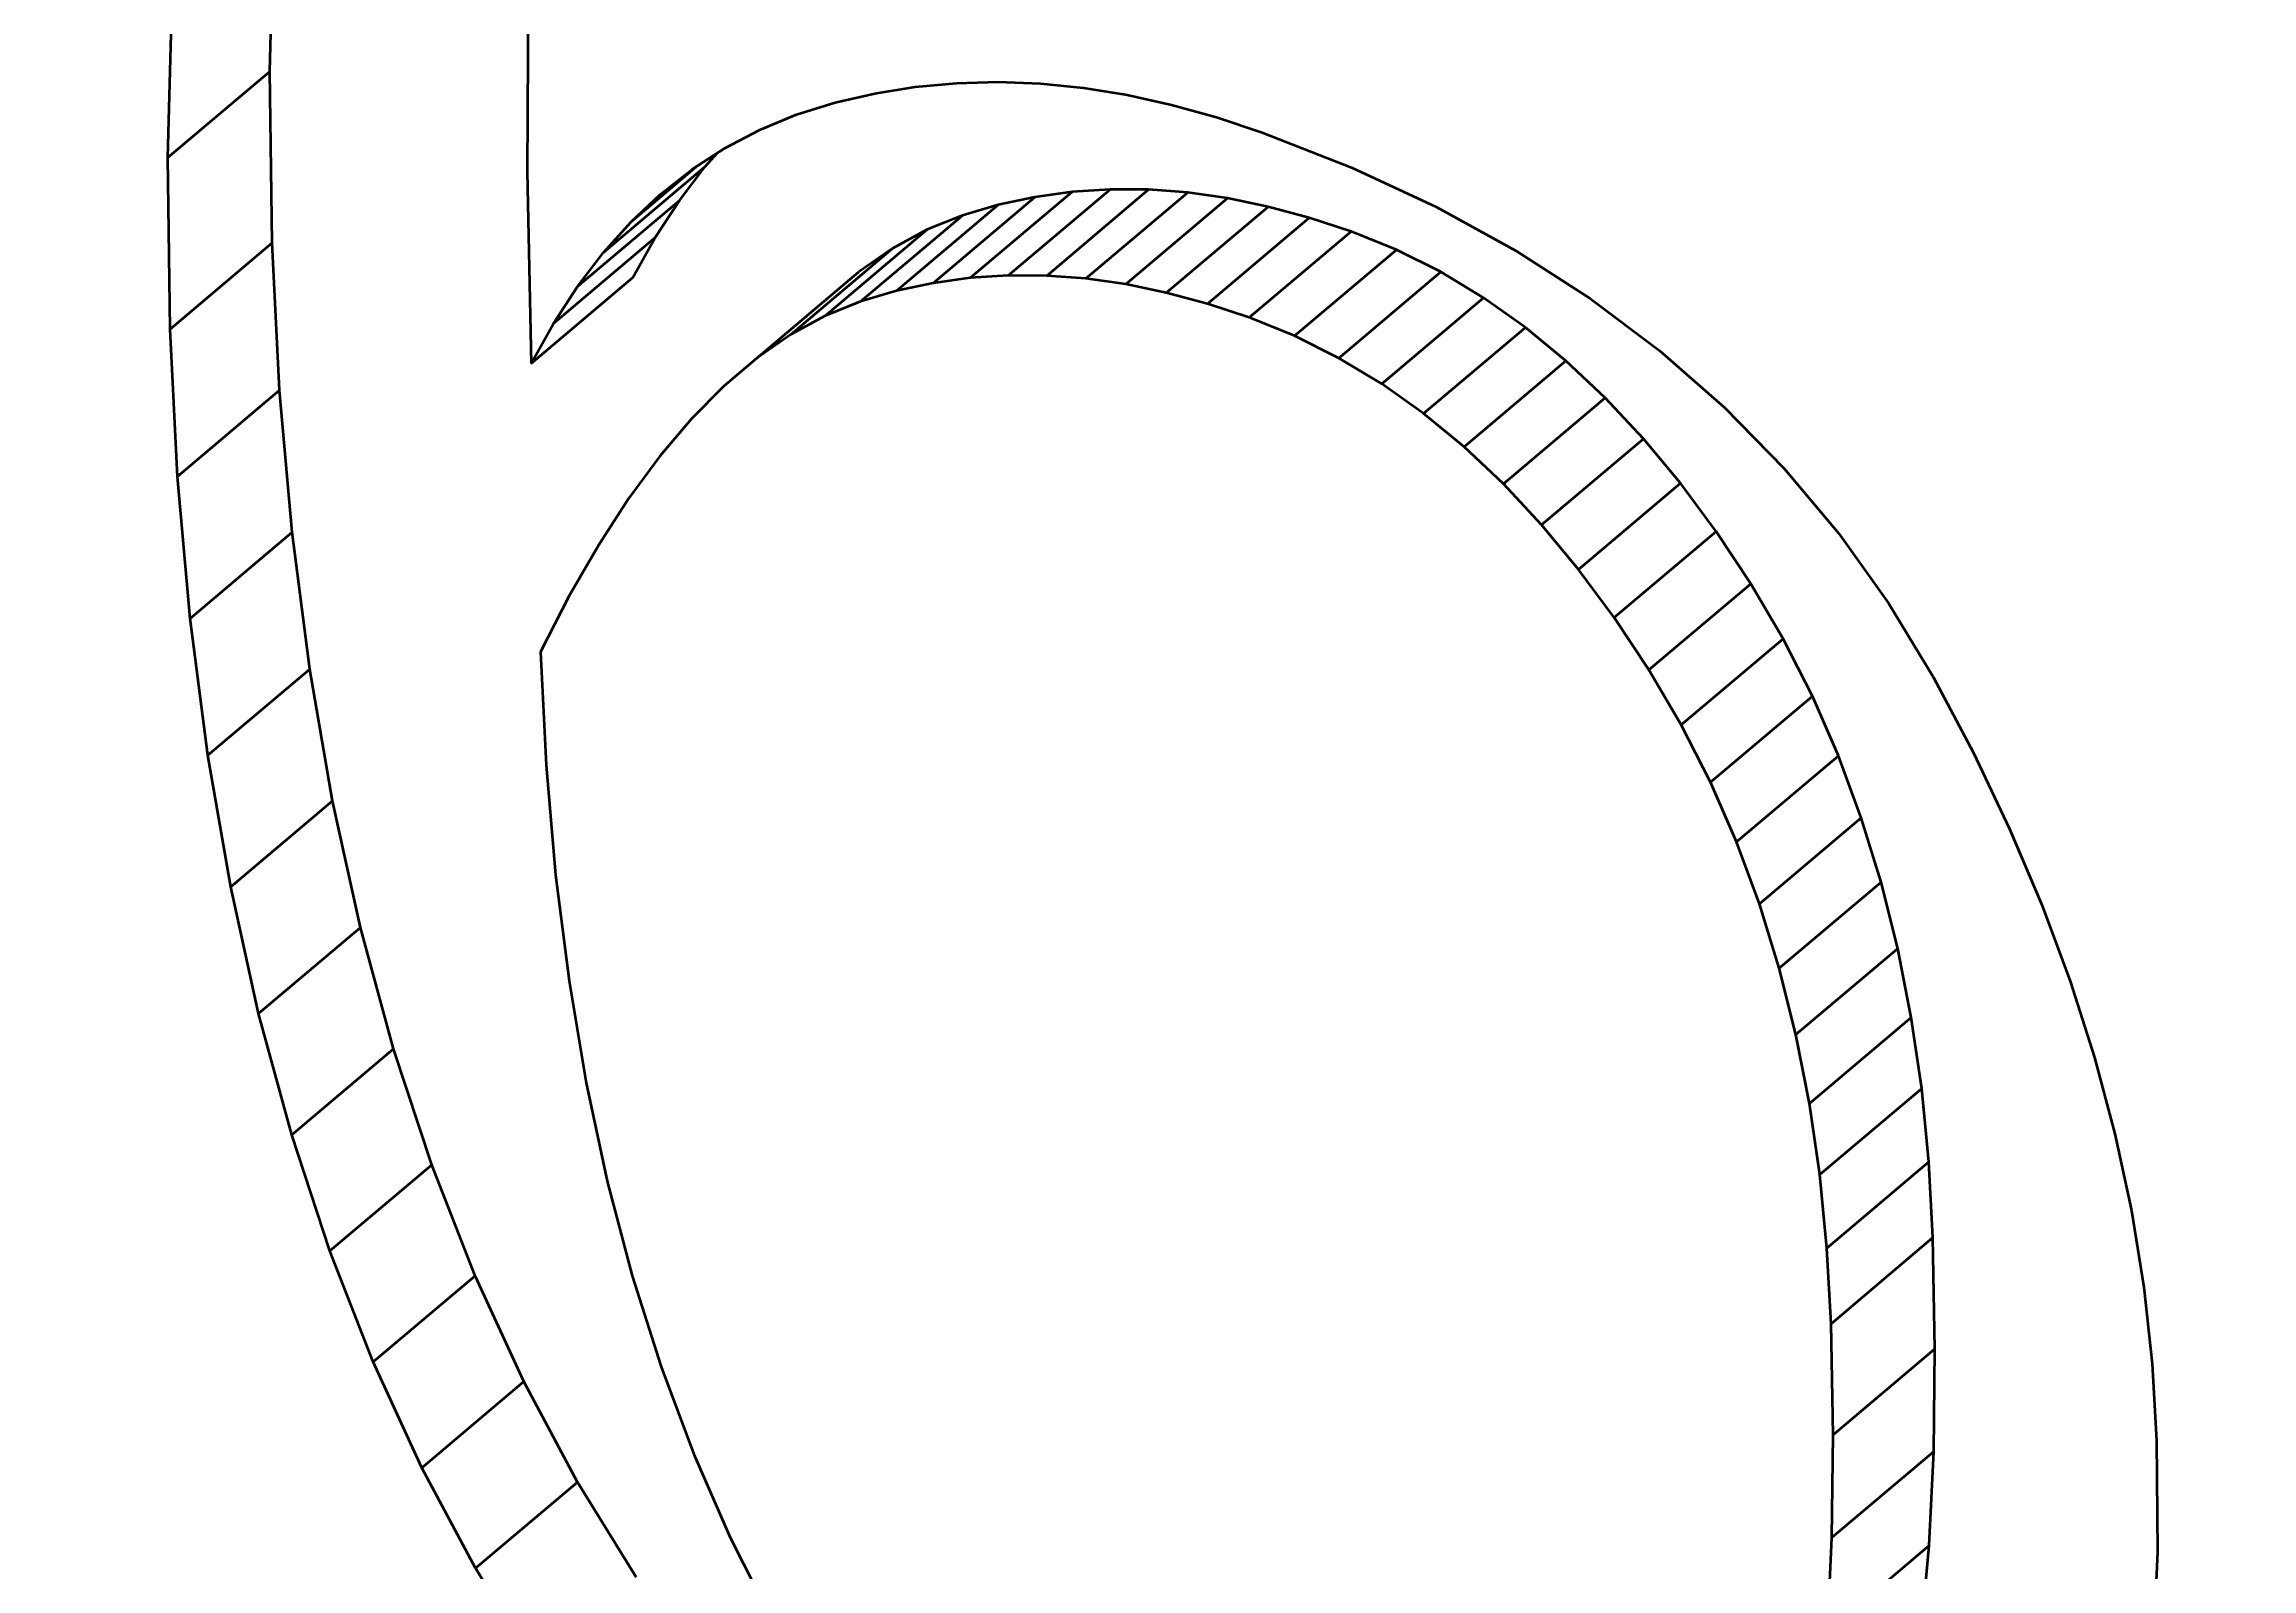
# Model space of a CAD drawing. Header units: millimetres. Extents: x 7914 to 16415, y -883 to 305.
# Drawn here: x 9135.847 to 9138.894, y -387.993 to -385.888 of the extents above; entities that cross this region are included whole.
import ezdxf

# ---------------------------------------------------------------- set-up
doc = ezdxf.new("R2010")
doc.units = ezdxf.units.MM
doc.layers.add('word_dim', color=253, linetype='Continuous')
doc.styles.get("Standard").update_dxf_attribs({"font": 'romans.shx', "bigfont": 'bigfont.shx'})
doc.dimstyles.new('RS1-4', dxfattribs={"dimscale": 4, "dimtxt": 3.5, "dimasz": 3, "dimexe": 1, "dimexo": 0, "dimgap": 1, "dimtad": 3, "dimdsep": 46, "dimtxsty": 'Standard', "dimblk1": 'OPEN', "dimblk2": 'OPEN', "dimsah": 1, "dimcen": 0, "dimclrd": 256, "dimclre": 256, "dimclrt": 3, "dimadec": 0, "dimazin": 0, "dimtfac": 1, "dimtmove": 0, "dimatfit": 3, "dimldrblk": 'OPEN', "dimfxl": 0, "dimtolj": 1, "dimtzin": 0, "dimarcsym": 0})

# ---------------------------------------------------------------- blocks, each defined once
blk = doc.blocks.new('A$C091E3375')
at = {"color": 7, "lineweight": 35, "ltscale": 0.005552}
for p, q in [((-21.6341, -118.4913), (-21.628, -118.2693)), ((-21.7747, -118.61), (-21.7686, -118.388))]:
    blk.add_line(p, q, dxfattribs=at)
at = {"color": 7, "lineweight": 35, "ltscale": 0.006082}
blk.add_line((-21.2773, -118.3862), (-21.2788, -118.6294), dxfattribs=at)
at = {"color": 7, "lineweight": 35, "ltscale": 0.004602}
for p, q in [((-21.7747, -118.61), (-21.6341, -118.4913)), ((-21.1737, -118.7411), (-21.033, -118.6223)), ((-21.2094, -118.7878), (-21.0688, -118.6691)), ((-20.7692, -118.7939), (-20.6286, -118.6752)), ((-20.7187, -118.7831), (-20.5781, -118.6644)), ((-20.6673, -118.776), (-20.5267, -118.6572)), ((-20.6151, -118.7726), (-20.4744, -118.6539)), ((-20.5618, -118.773), (-20.4212, -118.6542)), ((-20.5078, -118.777), (-20.3671, -118.6583)), ((-20.4527, -118.7848), (-20.3121, -118.6661)), ((-20.3968, -118.7964), (-20.2562, -118.6777)), ((-20.8188, -118.8085), (-20.6782, -118.6897)), ((-20.34, -118.8117), (-20.1994, -118.6929)), ((-21.2426, -118.8389), (-21.102, -118.7201)), ((-20.8674, -118.8282), (-20.7268, -118.7094)), ((-20.2823, -118.8307), (-20.1417, -118.7119)), ((-20.2197, -118.8561), (-20.0791, -118.7373)), ((-20.9617, -118.8866), (-20.8211, -118.7678)), ((-20.1586, -118.8866), (-20.018, -118.7678)), ((-21.2734, -118.8943), (-21.1328, -118.7756)), ((-20.0994, -118.9223), (-19.9588, -118.8035)), ((-19.9858, -119.0091), (-19.8452, -118.8904)), ((-21.7612, -119.0499), (-21.6206, -118.9311)), ((-19.9315, -119.0604), (-19.7908, -118.9416)), ((-19.8787, -119.1167), (-19.7381, -118.9979)), ((-19.7784, -119.2449), (-19.6378, -119.1261)), ((-19.7308, -119.3168), (-19.5902, -119.198)), ((-19.6861, -119.3929), (-19.5455, -119.2741)), ((-21.7194, -119.4349), (-21.5788, -119.3161)), ((-21.6879, -119.6166), (-21.5473, -119.4978)), ((-19.5781, -119.6399), (-19.4375, -119.5212)), ((-19.5507, -119.7286), (-19.4101, -119.6098)), ((-21.6494, -119.7912), (-21.5087, -119.6724)), ((-19.5278, -119.8204), (-19.3872, -119.7016)), ((-19.5092, -119.9154), (-19.3686, -119.7966)), ((-21.6037, -119.9587), (-21.4631, -119.8399)), ((-21.551, -120.1189), (-21.4104, -120.0001)), ((-19.4849, -120.1149), (-19.3443, -119.9961)), ((-19.4793, -120.2193), (-19.3387, -120.1005)), ((-19.4765, -120.3726), (-19.3359, -120.2538)), ((-21.4241, -120.4181), (-21.2835, -120.2993)), ((-19.4781, -120.5143), (-19.3375, -120.3955)), ((-21.3502, -120.5569), (-21.2095, -120.4381)), ((-19.4843, -120.6444), (-19.3437, -120.5256))]:
    blk.add_line(p, q, dxfattribs=at)
at = {"color": 7, "lineweight": 35, "ltscale": 0.005915}
for p, q in [((-21.6308, -118.7278), (-21.6341, -118.4913)), ((-21.7716, -118.8466), (-21.7747, -118.61))]:
    blk.add_line(p, q, dxfattribs=at)
at = {"color": 7, "lineweight": 35, "ltscale": 0.001409}
blk.add_line((-20.8538, -118.5339), (-20.7989, -118.5213), dxfattribs=at)
at = {"color": 7, "lineweight": 35, "ltscale": 0.001413}
blk.add_line((-20.7989, -118.5213), (-20.7431, -118.5123), dxfattribs=at)
at = {"color": 7, "lineweight": 35, "ltscale": 0.001422}
for p, q in [((-20.7431, -118.5123), (-20.6865, -118.5071)), ((-20.7744, -118.7354), (-20.8211, -118.7678))]:
    blk.add_line(p, q, dxfattribs=at)
at = {"color": 7, "lineweight": 35, "ltscale": 0.001438}
blk.add_line((-20.6865, -118.5071), (-20.629, -118.5056), dxfattribs=at)
at = {"color": 7, "lineweight": 35, "ltscale": 0.001466}
blk.add_line((-20.629, -118.5056), (-20.5704, -118.5079), dxfattribs=at)
at = {"color": 7, "lineweight": 35, "ltscale": 0.001491}
blk.add_line((-20.5704, -118.5079), (-20.5111, -118.5138), dxfattribs=at)
at = {"color": 7, "lineweight": 35, "ltscale": 0.001527}
blk.add_line((-20.5111, -118.5138), (-20.4508, -118.5235), dxfattribs=at)
at = {"color": 7, "lineweight": 35, "ltscale": 0.001566}
blk.add_line((-20.4508, -118.5235), (-20.3896, -118.537), dxfattribs=at)
at = {"color": 7, "lineweight": 35, "ltscale": 0.001373}
for p, q in [((-20.9577, -118.5716), (-20.9069, -118.5506)), ((-21.0947, -118.6604), (-21.0515, -118.6265))]:
    blk.add_line(p, q, dxfattribs=at)
at = {"color": 7, "lineweight": 35, "ltscale": 0.001392}
blk.add_line((-20.9069, -118.5506), (-20.8538, -118.5339), dxfattribs=at)
at = {"color": 7, "lineweight": 35, "ltscale": 0.001611}
blk.add_line((-20.3896, -118.537), (-20.3275, -118.5542), dxfattribs=at)
at = {"color": 7, "lineweight": 35, "ltscale": 0.001659}
blk.add_line((-20.3275, -118.5542), (-20.2645, -118.5751), dxfattribs=at)
at = {"color": 7, "lineweight": 35, "ltscale": 0.001358}
blk.add_line((-21.0058, -118.5968), (-20.9577, -118.5716), dxfattribs=at)
at = {"color": 7, "lineweight": 35, "ltscale": 0.003318}
blk.add_line((-20.2645, -118.5751), (-20.1409, -118.6236), dxfattribs=at)
at = {"color": 7, "lineweight": 35, "ltscale": 0.001361}
blk.add_line((-21.0515, -118.6265), (-21.0058, -118.5968), dxfattribs=at)
at = {"color": 7, "lineweight": 35, "ltscale": 0.000629922}
blk.add_line((-21.033, -118.6223), (-21.0162, -118.6036), dxfattribs=at)
at = {"color": 7, "lineweight": 35, "ltscale": 0.006624}
blk.add_line((-21.2788, -118.6294), (-21.2734, -118.8943), dxfattribs=at)
at = {"color": 7, "lineweight": 35, "ltscale": 0.002948}
for p, q in [((-21.1355, -118.6986), (-21.0454, -118.6225)), ((-19.4687, -119.1289), (-19.4001, -119.2248))]:
    blk.add_line(p, q, dxfattribs=at)
at = {"color": 7, "lineweight": 35, "ltscale": 0.001472}
for p, q in [((-21.0688, -118.6691), (-21.033, -118.6223)), ((-21.2094, -118.7878), (-21.1737, -118.7411))]:
    blk.add_line(p, q, dxfattribs=at)
at = {"color": 7, "lineweight": 35, "ltscale": 0.003217}
blk.add_line((-20.1409, -118.6236), (-20.0244, -118.678), dxfattribs=at)
at = {"color": 7, "lineweight": 35, "ltscale": 0.001397}
blk.add_line((-21.1355, -118.6986), (-21.0947, -118.6604), dxfattribs=at)
at = {"color": 7, "lineweight": 35, "ltscale": 0.001523}
for p, q in [((-21.102, -118.7201), (-21.0688, -118.6691)), ((-21.2426, -118.8389), (-21.2094, -118.7878))]:
    blk.add_line(p, q, dxfattribs=at)
at = {"color": 7, "lineweight": 35, "ltscale": 0.001292}
for p, q in [((-20.6286, -118.6752), (-20.6782, -118.6897)), ((-20.5781, -118.6644), (-20.6286, -118.6752)), ((-20.7692, -118.7939), (-20.8188, -118.8085)), ((-20.7187, -118.7831), (-20.7692, -118.7939))]:
    blk.add_line(p, q, dxfattribs=at)
at = {"color": 7, "lineweight": 35, "ltscale": 0.001297}
for p, q in [((-20.5267, -118.6572), (-20.5781, -118.6644)), ((-20.6673, -118.776), (-20.7187, -118.7831))]:
    blk.add_line(p, q, dxfattribs=at)
at = {"color": 7, "lineweight": 35, "ltscale": 0.001309}
for p, q in [((-20.4744, -118.6539), (-20.5267, -118.6572)), ((-20.6151, -118.7726), (-20.6673, -118.776))]:
    blk.add_line(p, q, dxfattribs=at)
at = {"color": 7, "lineweight": 35, "ltscale": 0.001331}
for p, q in [((-20.4212, -118.6542), (-20.4744, -118.6539)), ((-20.5618, -118.773), (-20.6151, -118.7726))]:
    blk.add_line(p, q, dxfattribs=at)
at = {"color": 7, "lineweight": 35, "ltscale": 0.001356}
for p, q in [((-20.3671, -118.6583), (-20.4212, -118.6542)), ((-20.7268, -118.7094), (-20.7744, -118.7354)), ((-20.5078, -118.777), (-20.5618, -118.773))]:
    blk.add_line(p, q, dxfattribs=at)
at = {"color": 7, "lineweight": 35, "ltscale": 0.00139}
for p, q in [((-20.3121, -118.6661), (-20.3671, -118.6583)), ((-20.4527, -118.7848), (-20.5078, -118.777))]:
    blk.add_line(p, q, dxfattribs=at)
at = {"color": 7, "lineweight": 35, "ltscale": 0.001427}
for p, q in [((-20.2562, -118.6777), (-20.3121, -118.6661)), ((-20.3968, -118.7964), (-20.4527, -118.7848))]:
    blk.add_line(p, q, dxfattribs=at)
at = {"color": 7, "lineweight": 35, "ltscale": 0.001469}
for p, q in [((-20.1994, -118.6929), (-20.2562, -118.6777)), ((-20.34, -118.8117), (-20.3968, -118.7964))]:
    blk.add_line(p, q, dxfattribs=at)
at = {"color": 7, "lineweight": 35, "ltscale": 0.00313}
blk.add_line((-20.0244, -118.678), (-19.9146, -118.7383), dxfattribs=at)
at = {"color": 7, "lineweight": 35, "ltscale": 0.001428}
blk.add_line((-21.1737, -118.7411), (-21.1355, -118.6986), dxfattribs=at)
at = {"color": 7, "lineweight": 35, "ltscale": 0.00131}
for p, q in [((-20.6782, -118.6897), (-20.7268, -118.7094)), ((-20.8188, -118.8085), (-20.8674, -118.8282))]:
    blk.add_line(p, q, dxfattribs=at)
at = {"color": 7, "lineweight": 35, "ltscale": 0.001519}
for p, q in [((-20.1417, -118.7119), (-20.1994, -118.6929)), ((-20.2823, -118.8307), (-20.34, -118.8117))]:
    blk.add_line(p, q, dxfattribs=at)
at = {"color": 7, "lineweight": 35, "ltscale": 0.004604}
for p, q in [((-21.7716, -118.8466), (-21.6308, -118.7278)), ((-20.9151, -118.8542), (-20.7744, -118.7354)), ((-20.0418, -118.9631), (-19.9011, -118.8443)), ((-19.8278, -119.1783), (-19.6871, -119.0595)), ((-21.744, -119.2459), (-21.6032, -119.1271)), ((-19.6458, -119.472), (-19.5051, -119.3533)), ((-19.6098, -119.5544), (-19.4691, -119.4356)), ((-19.4949, -120.0135), (-19.3542, -119.8948)), ((-21.4912, -120.272), (-21.3504, -120.1532))]:
    blk.add_line(p, q, dxfattribs=at)
at = {"color": 7, "lineweight": 35, "ltscale": 0.005088}
for p, q in [((-21.6206, -118.9311), (-21.6308, -118.7278)), ((-21.7612, -119.0499), (-21.7716, -118.8466))]:
    blk.add_line(p, q, dxfattribs=at)
at = {"color": 7, "lineweight": 35, "ltscale": 0.001585}
for p, q in [((-21.1328, -118.7756), (-21.102, -118.7201)), ((-21.2734, -118.8943), (-21.2426, -118.8389))]:
    blk.add_line(p, q, dxfattribs=at)
at = {"color": 7, "lineweight": 35, "ltscale": 0.001689}
for p, q in [((-20.0791, -118.7373), (-20.1417, -118.7119)), ((-20.2197, -118.8561), (-20.2823, -118.8307)), ((-21.052, -118.9705), (-21.0957, -119.022))]:
    blk.add_line(p, q, dxfattribs=at)
at = {"color": 7, "lineweight": 35, "ltscale": 0.001706}
for p, q in [((-20.018, -118.7678), (-20.0791, -118.7373)), ((-20.1586, -118.8866), (-20.2197, -118.8561))]:
    blk.add_line(p, q, dxfattribs=at)
at = {"color": 7, "lineweight": 35, "ltscale": 0.003063}
blk.add_line((-19.9146, -118.7383), (-19.8116, -118.8046), dxfattribs=at)
at = {"color": 7, "lineweight": 35, "ltscale": 0.001728}
for p, q in [((-19.9588, -118.8035), (-20.018, -118.7678)), ((-20.0994, -118.9223), (-20.1586, -118.8866))]:
    blk.add_line(p, q, dxfattribs=at)
at = {"color": 7, "lineweight": 35, "ltscale": 0.001359}
blk.add_line((-20.8674, -118.8282), (-20.9151, -118.8542), dxfattribs=at)
at = {"color": 7, "lineweight": 35, "ltscale": 0.001768}
blk.add_line((-19.9011, -118.8443), (-19.9588, -118.8035), dxfattribs=at)
at = {"color": 7, "lineweight": 35, "ltscale": 0.003002}
blk.add_line((-19.8116, -118.8046), (-19.7157, -118.8768), dxfattribs=at)
at = {"color": 7, "lineweight": 35, "ltscale": 0.00142}
blk.add_line((-20.9151, -118.8542), (-20.9617, -118.8866), dxfattribs=at)
at = {"color": 7, "lineweight": 35, "ltscale": 0.00181}
blk.add_line((-19.8452, -118.8904), (-19.9011, -118.8443), dxfattribs=at)
at = {"color": 7, "lineweight": 35, "ltscale": 0.001497}
blk.add_line((-20.9617, -118.8866), (-21.0074, -118.9253), dxfattribs=at)
at = {"color": 7, "lineweight": 35, "ltscale": 0.001866}
for p, q in [((-19.7908, -118.9416), (-19.8452, -118.8904)), ((-19.9315, -119.0604), (-19.9858, -119.0091))]:
    blk.add_line(p, q, dxfattribs=at)
at = {"color": 7, "lineweight": 35, "ltscale": 0.002964}
blk.add_line((-19.7157, -118.8768), (-19.6264, -118.9549), dxfattribs=at)
at = {"color": 7, "lineweight": 35, "ltscale": 0.00492}
for p, q in [((-21.6032, -119.1271), (-21.6206, -118.9311)), ((-21.744, -119.2459), (-21.7612, -119.0499))]:
    blk.add_line(p, q, dxfattribs=at)
at = {"color": 7, "lineweight": 35, "ltscale": 0.001586}
blk.add_line((-21.0074, -118.9253), (-21.052, -118.9705), dxfattribs=at)
at = {"color": 7, "lineweight": 35, "ltscale": 0.001765}
blk.add_line((-20.0418, -118.9631), (-20.0994, -118.9223), dxfattribs=at)
at = {"color": 7, "lineweight": 35, "ltscale": 0.001929}
for p, q in [((-19.7381, -118.9979), (-19.7908, -118.9416)), ((-19.8787, -119.1167), (-19.9315, -119.0604))]:
    blk.add_line(p, q, dxfattribs=at)
at = {"color": 7, "lineweight": 35, "ltscale": 0.001813}
blk.add_line((-19.9858, -119.0091), (-20.0418, -118.9631), dxfattribs=at)
at = {"color": 7, "lineweight": 35, "ltscale": 0.00294}
blk.add_line((-19.6264, -118.9549), (-19.5441, -119.0389), dxfattribs=at)
at = {"color": 7, "lineweight": 35, "ltscale": 0.001999}
blk.add_line((-19.6871, -119.0595), (-19.7381, -118.9979), dxfattribs=at)
at = {"color": 7, "lineweight": 35, "ltscale": 0.001799}
blk.add_line((-21.0957, -119.022), (-21.1384, -119.0799), dxfattribs=at)
at = {"color": 7, "lineweight": 35, "ltscale": 0.002935}
blk.add_line((-19.5441, -119.0389), (-19.4687, -119.1289), dxfattribs=at)
at = {"color": 7, "lineweight": 35, "ltscale": 0.002073}
blk.add_line((-19.6378, -119.1261), (-19.6871, -119.0595), dxfattribs=at)
at = {"color": 7, "lineweight": 35, "ltscale": 0.001916}
blk.add_line((-21.1384, -119.0799), (-21.18, -119.1443), dxfattribs=at)
at = {"color": 7, "lineweight": 35, "ltscale": 0.004763}
blk.add_line((-21.5788, -119.3161), (-21.6032, -119.1271), dxfattribs=at)
at = {"color": 7, "lineweight": 35, "ltscale": 0.001997}
blk.add_line((-19.8278, -119.1783), (-19.8787, -119.1167), dxfattribs=at)
at = {"color": 7, "lineweight": 35, "ltscale": 0.002156}
for p, q in [((-19.5902, -119.198), (-19.6378, -119.1261)), ((-19.7308, -119.3168), (-19.7784, -119.2449))]:
    blk.add_line(p, q, dxfattribs=at)
at = {"color": 7, "lineweight": 35, "ltscale": 0.00204}
blk.add_line((-21.18, -119.1443), (-21.2208, -119.215), dxfattribs=at)
at = {"color": 7, "lineweight": 35, "ltscale": 0.002075}
blk.add_line((-19.7784, -119.2449), (-19.8278, -119.1783), dxfattribs=at)
at = {"color": 7, "lineweight": 35, "ltscale": 0.002167}
blk.add_line((-21.2208, -119.215), (-21.2605, -119.292), dxfattribs=at)
at = {"color": 7, "lineweight": 35, "ltscale": 0.002205}
for p, q in [((-19.5455, -119.2741), (-19.5902, -119.198)), ((-19.6861, -119.3929), (-19.7308, -119.3168))]:
    blk.add_line(p, q, dxfattribs=at)
at = {"color": 7, "lineweight": 35, "ltscale": 0.002975}
blk.add_line((-19.4001, -119.2248), (-19.3385, -119.3266), dxfattribs=at)
at = {"color": 7, "lineweight": 35, "ltscale": 0.004764}
blk.add_line((-21.7194, -119.4349), (-21.744, -119.2459), dxfattribs=at)
at = {"color": 7, "lineweight": 35, "ltscale": 0.002222}
blk.add_line((-19.5051, -119.3533), (-19.5455, -119.2741), dxfattribs=at)
at = {"color": 7, "lineweight": 35, "ltscale": 0.00461}
for p, q in [((-21.5473, -119.4978), (-21.5788, -119.3161)), ((-21.6879, -119.6166), (-21.7194, -119.4349))]:
    blk.add_line(p, q, dxfattribs=at)
at = {"color": 7, "lineweight": 35, "ltscale": 0.003917}
blk.add_line((-21.2605, -119.292), (-21.2526, -119.4485), dxfattribs=at)
at = {"color": 7, "lineweight": 35, "ltscale": 0.002965}
blk.add_line((-19.3385, -119.3266), (-19.2829, -119.4314), dxfattribs=at)
at = {"color": 7, "lineweight": 35, "ltscale": 0.002247}
for p, q in [((-19.4691, -119.4356), (-19.5051, -119.3533)), ((-19.6098, -119.5544), (-19.6458, -119.472))]:
    blk.add_line(p, q, dxfattribs=at)
at = {"color": 7, "lineweight": 35, "ltscale": 0.002221}
blk.add_line((-19.6458, -119.472), (-19.6861, -119.3929), dxfattribs=at)
at = {"color": 7, "lineweight": 35, "ltscale": 0.002281}
blk.add_line((-19.4375, -119.5212), (-19.4691, -119.4356), dxfattribs=at)
at = {"color": 7, "lineweight": 35, "ltscale": 0.002908}
blk.add_line((-19.2829, -119.4314), (-19.2329, -119.5364), dxfattribs=at)
at = {"color": 7, "lineweight": 35, "ltscale": 0.003797}
blk.add_line((-21.2526, -119.4485), (-21.2396, -119.5998), dxfattribs=at)
at = {"color": 7, "lineweight": 35, "ltscale": 0.004471}
for p, q in [((-21.5087, -119.6724), (-21.5473, -119.4978)), ((-21.6494, -119.7912), (-21.6879, -119.6166))]:
    blk.add_line(p, q, dxfattribs=at)
at = {"color": 7, "lineweight": 35, "ltscale": 0.002319}
for p, q in [((-19.4101, -119.6098), (-19.4375, -119.5212)), ((-19.5507, -119.7286), (-19.5781, -119.6399))]:
    blk.add_line(p, q, dxfattribs=at)
at = {"color": 7, "lineweight": 35, "ltscale": 0.002282}
blk.add_line((-19.5781, -119.6399), (-19.6098, -119.5544), dxfattribs=at)
at = {"color": 7, "lineweight": 35, "ltscale": 0.002853}
blk.add_line((-19.2329, -119.5364), (-19.1883, -119.6414), dxfattribs=at)
at = {"color": 7, "lineweight": 35, "ltscale": 0.003682}
blk.add_line((-21.2396, -119.5998), (-21.221, -119.746), dxfattribs=at)
at = {"color": 7, "lineweight": 35, "ltscale": 0.002367}
for p, q in [((-19.3872, -119.7016), (-19.4101, -119.6098)), ((-19.5278, -119.8204), (-19.5507, -119.7286))]:
    blk.add_line(p, q, dxfattribs=at)
at = {"color": 7, "lineweight": 35, "ltscale": 0.002806}
blk.add_line((-19.1883, -119.6414), (-19.1492, -119.7466), dxfattribs=at)
at = {"color": 7, "lineweight": 35, "ltscale": 0.00434}
for p, q in [((-21.4631, -119.8399), (-21.5087, -119.6724)), ((-21.6037, -119.9587), (-21.6494, -119.7912))]:
    blk.add_line(p, q, dxfattribs=at)
at = {"color": 7, "lineweight": 35, "ltscale": 0.002419}
for p, q in [((-19.3686, -119.7966), (-19.3872, -119.7016)), ((-19.5092, -119.9154), (-19.5278, -119.8204))]:
    blk.add_line(p, q, dxfattribs=at)
at = {"color": 7, "lineweight": 35, "ltscale": 0.003574}
blk.add_line((-21.221, -119.746), (-21.1973, -119.8869), dxfattribs=at)
at = {"color": 7, "lineweight": 35, "ltscale": 0.002765}
blk.add_line((-19.1492, -119.7466), (-19.1156, -119.852), dxfattribs=at)
at = {"color": 7, "lineweight": 35, "ltscale": 0.00248}
blk.add_line((-19.3542, -119.8948), (-19.3686, -119.7966), dxfattribs=at)
at = {"color": 7, "lineweight": 35, "ltscale": 0.004217}
for p, q in [((-21.4104, -120.0001), (-21.4631, -119.8399)), ((-21.551, -120.1189), (-21.6037, -119.9587))]:
    blk.add_line(p, q, dxfattribs=at)
at = {"color": 7, "lineweight": 35, "ltscale": 0.002729}
blk.add_line((-19.1156, -119.852), (-19.0875, -119.9574), dxfattribs=at)
at = {"color": 7, "lineweight": 35, "ltscale": 0.003474}
blk.add_line((-21.1973, -119.8869), (-21.1682, -120.0228), dxfattribs=at)
at = {"color": 7, "lineweight": 35, "ltscale": 0.002545}
for p, q in [((-19.3443, -119.9961), (-19.3542, -119.8948)), ((-19.4849, -120.1149), (-19.4949, -120.0135))]:
    blk.add_line(p, q, dxfattribs=at)
at = {"color": 7, "lineweight": 35, "ltscale": 0.002479}
blk.add_line((-19.4949, -120.0135), (-19.5092, -119.9154), dxfattribs=at)
at = {"color": 7, "lineweight": 35, "ltscale": 0.0027}
blk.add_line((-19.0875, -119.9574), (-19.0648, -120.063), dxfattribs=at)
at = {"color": 7, "lineweight": 35, "ltscale": 0.004111}
blk.add_line((-21.3504, -120.1532), (-21.4104, -120.0001), dxfattribs=at)
at = {"color": 7, "lineweight": 35, "ltscale": 0.002615}
for p, q in [((-19.3387, -120.1005), (-19.3443, -119.9961)), ((-19.4793, -120.2193), (-19.4849, -120.1149))]:
    blk.add_line(p, q, dxfattribs=at)
at = {"color": 7, "lineweight": 35, "ltscale": 0.003377}
blk.add_line((-21.1682, -120.0228), (-21.1337, -120.1534), dxfattribs=at)
at = {"color": 7, "lineweight": 35, "ltscale": 0.002677}
blk.add_line((-19.0648, -120.063), (-19.0477, -120.1687), dxfattribs=at)
at = {"color": 7, "lineweight": 35, "ltscale": 0.003834}
for p, q in [((-19.3359, -120.2538), (-19.3387, -120.1005)), ((-19.4765, -120.3726), (-19.4793, -120.2193))]:
    blk.add_line(p, q, dxfattribs=at)
at = {"color": 7, "lineweight": 35, "ltscale": 0.00411}
blk.add_line((-21.4912, -120.272), (-21.551, -120.1189), dxfattribs=at)
at = {"color": 7, "lineweight": 35, "ltscale": 0.004016}
blk.add_line((-21.2835, -120.2993), (-21.3504, -120.1532), dxfattribs=at)
at = {"color": 7, "lineweight": 35, "ltscale": 0.003291}
blk.add_line((-21.1337, -120.1534), (-21.0939, -120.2789), dxfattribs=at)
at = {"color": 7, "lineweight": 35, "ltscale": 0.002664}
blk.add_line((-19.0477, -120.1687), (-19.036, -120.2746), dxfattribs=at)
at = {"color": 7, "lineweight": 35, "ltscale": 0.003542}
for p, q in [((-19.3375, -120.3955), (-19.3359, -120.2538)), ((-19.4781, -120.5143), (-19.4765, -120.3726))]:
    blk.add_line(p, q, dxfattribs=at)
at = {"color": 7, "lineweight": 35, "ltscale": 0.004017}
blk.add_line((-21.4241, -120.4181), (-21.4912, -120.272), dxfattribs=at)
at = {"color": 7, "lineweight": 35, "ltscale": 0.003213}
blk.add_line((-21.0939, -120.2789), (-21.0489, -120.3993), dxfattribs=at)
at = {"color": 7, "lineweight": 35, "ltscale": 0.002653}
blk.add_line((-19.036, -120.2746), (-19.0299, -120.3806), dxfattribs=at)
at = {"color": 7, "lineweight": 35, "ltscale": 0.003932}
for p, q in [((-21.2095, -120.4381), (-21.2835, -120.2993)), ((-21.3502, -120.5569), (-21.4241, -120.4181))]:
    blk.add_line(p, q, dxfattribs=at)
at = {"color": 7, "lineweight": 35, "ltscale": 0.003841}
blk.add_line((-19.0299, -120.3806), (-19.0286, -120.5342), dxfattribs=at)
at = {"color": 7, "lineweight": 35, "ltscale": 0.00314}
blk.add_line((-21.0489, -120.3993), (-20.9986, -120.5144), dxfattribs=at)
at = {"color": 7, "lineweight": 35, "ltscale": 0.003257}
for p, q in [((-19.3437, -120.5256), (-19.3375, -120.3955)), ((-19.4843, -120.6444), (-19.4781, -120.5143))]:
    blk.add_line(p, q, dxfattribs=at)
at = {"color": 7, "lineweight": 35, "ltscale": 0.003852}
for p, q in [((-21.1286, -120.5692), (-21.2095, -120.4381)), ((-21.2692, -120.688), (-21.3502, -120.5569))]:
    blk.add_line(p, q, dxfattribs=at)
at = {"color": 7, "lineweight": 35, "ltscale": 0.003084}
blk.add_line((-20.9986, -120.5144), (-20.9428, -120.6244), dxfattribs=at)
at = {"color": 7, "lineweight": 35, "ltscale": 0.002973}
blk.add_line((-19.3546, -120.644), (-19.3437, -120.5256), dxfattribs=at)
at = {"color": 7, "lineweight": 35, "ltscale": 0.003568}
blk.add_line((-19.0286, -120.5342), (-19.0354, -120.6768), dxfattribs=at)
at = {"color": 7, "lineweight": 35}
for centre, major_axis, start_param, end_param in [((-19.6833, -115.4704), (-5.0328, 5.9591), 2.405884, 7.107175), ((-19.5708, -115.3754), (5.1618, -6.1119), 6.283145, 9.424738), ((-22.4204, -118.2792), (3.2262, -3.8199), 3.849551495615399, 10.13273680251559)]:
    blk.add_ellipse(centre, major_axis=major_axis, ratio=0.676638, start_param=start_param, end_param=end_param, dxfattribs=at)
blk = doc.blocks.new('aa1')
for p, q in [((-0.4, 0.06667), (0, 0)), ((0, 0), (-1, 0)), ((-0.4, -0.06667), (0, 0))]:
    blk.add_line(p, q)
blk = doc.blocks.new('aa2')
blk.add_circle((0, 0), 1)
blk = doc.blocks.new('*D282')
at = {"layer": 'DEFPOINTS', "color": 0, "linetype": 'Continuous', "ltscale": 2}
for p in [(9257.8142, -338.7895), (9064.6409, -613.4575), (9064.6409, -613.4575)]:
    blk.add_point(p, dxfattribs=at)
at = {"layer": 'word_dim', "linetype": 'Continuous', "lineweight": -2, "ltscale": 2}
blk.add_line((9240.5561, -363.3284), (9081.899, -588.9186), dxfattribs=at)
at = {"layer": 'word_dim', "linetype": 'Continuous', "lineweight": -2, "ltscale": 2, "xscale": 30, "yscale": 30, "zscale": 30}
for name, p, rotation in [('aa1', (9257.8142, -338.7895), 54.88136851604255), ('aa2', (9064.6409, -613.4575), 234.8813685160425)]:
    blk.add_blockref(name, p, dxfattribs=dict(at, rotation=rotation))
at = {"layer": 'word_dim', "color": 3, "linetype": 'Continuous', "ltscale": 2, "insert": (9161.2275, -476.1235), "char_height": 0.000004, "attachment_point": 5, "rotation": 54.8814}
blk.add_mtext('\\A1;335.8', dxfattribs=at)
blk = doc.blocks.new('_Open')
at = {"color": 0, "lineweight": -2}
for p, q in [((-1, 0.16667), (0, 0)), ((-1, -0.16667), (0, 0)), ((0, 0), (-1, 0))]:
    blk.add_line(p, q, dxfattribs=at)
blk = doc.blocks.new('*D285')
at = {"layer": 'DEFPOINTS', "color": 0, "linetype": 'Continuous', "ltscale": 2}
for p in [(9136.2281, -385.2522), (8952.6556, -505.7782), (8952.6556, -505.7782)]:
    blk.add_point(p, dxfattribs=at)
at = {"layer": 'word_dim', "linetype": 'Continuous', "lineweight": -2, "ltscale": 2}
blk.add_line((9111.1502, -401.7173), (8977.7335, -489.3131), dxfattribs=at)
at = {"layer": 'word_dim', "linetype": 'Continuous', "lineweight": -2, "ltscale": 2, "xscale": 30, "yscale": 30, "zscale": 30}
for name, p, rotation in [('aa1', (9136.2281, -385.2522), 33.28722355369452), ('aa2', (8952.6556, -505.7782), 213.2872235536945)]:
    blk.add_blockref(name, p, dxfattribs=dict(at, rotation=rotation))
at = {"layer": 'word_dim', "color": 3, "linetype": 'Continuous', "ltscale": 2, "insert": (9044.4419, -445.5152), "char_height": 0.000004, "attachment_point": 5, "rotation": 33.2872}
blk.add_mtext('\\A1;219.6', dxfattribs=at)

msp = doc.modelspace()

# ---------------------------------------------------------------- block references
at = {"layer": 'word_dim', "linetype": 'Continuous', "ltscale": 2}
msp.add_blockref('A$C091E3375', (9157.7924, -267.4349), dxfattribs=at)

# ---------------------------------------------------------------- dimensions: what is measured, and where the dimension line sits
at = {"layer": 'word_dim', "color": 3, "linetype": 'Continuous', "ltscale": 2}
for p1, p2, picture, middle in [((9257.8142, -338.7895), (9064.6409, -613.4575), '*D282', (9161.2275, -476.1235)), ((9136.2281, -385.2522), (8952.6556, -505.7782), '*D285', (9044.4419, -445.5152))]:
    dim = msp.add_aligned_dim(p1=p1, p2=p2, distance=0, dimstyle='RS1-4', override={"dimtxt": 1e-06, "dimasz": 7.5, "dimgap": 0, "dimblk1": 'aa1', "dimblk2": 'aa2', "dimse1": 1, "dimse2": 1}, dxfattribs=at)
    dim.commit()
    dim.dimension.update_dxf_attribs({"geometry": picture, "text_midpoint": middle})

doc.saveas('drawing.dxf')
